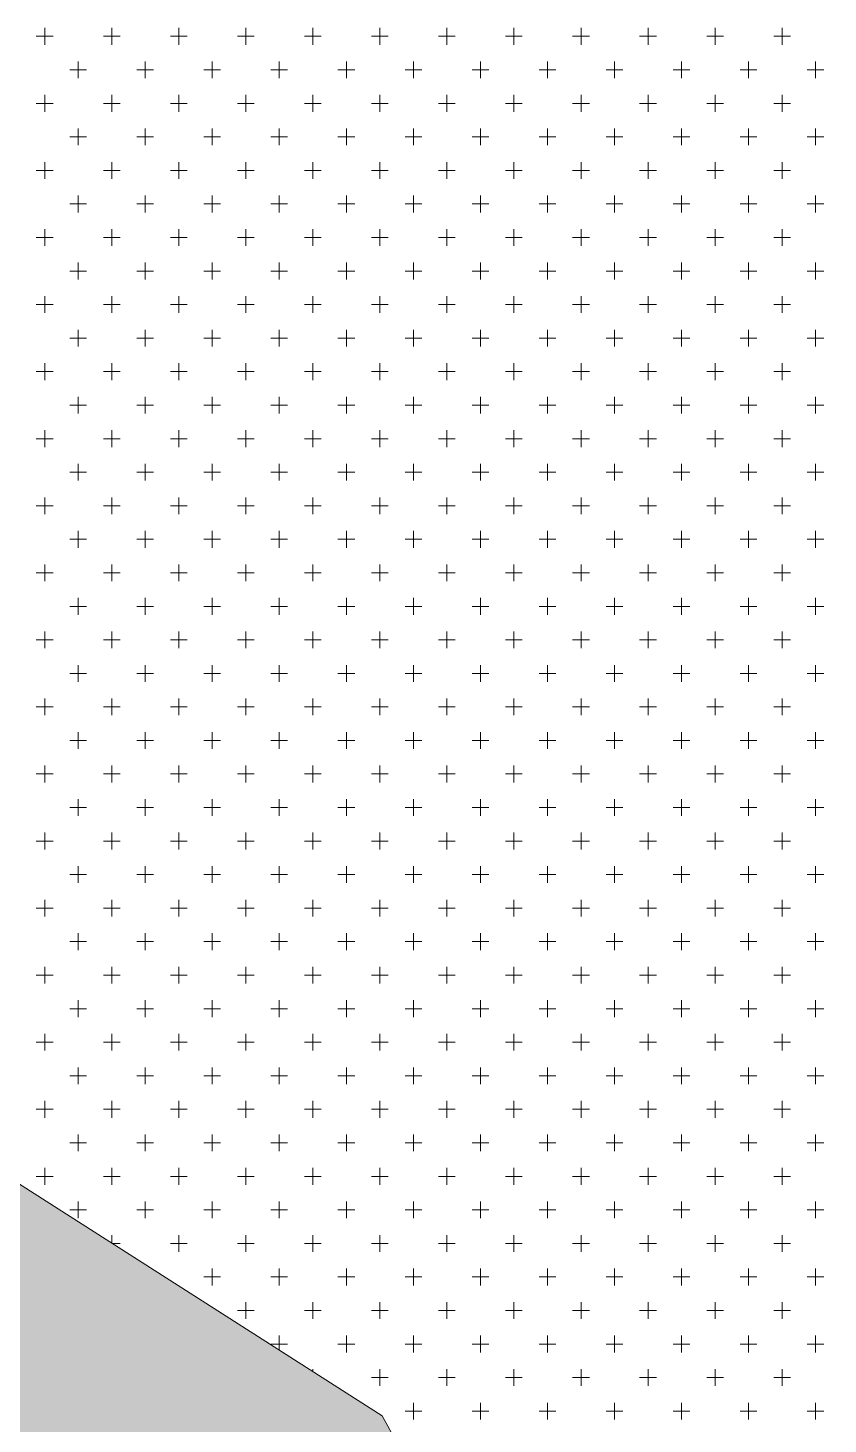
# Model space of a CAD drawing. Header units: metres. Extents: x 476631 to 477421, y 4483749 to 4484052.
# Drawn here: x 477079.15 to 477094.31, y 4483897.95 to 4483924.39 of the extents above; entities that cross this region are included whole.
import ezdxf

# ---------------------------------------------------------------- set-up
doc = ezdxf.new("R2010")
doc.units = ezdxf.units.M
doc.layers.add('M2', color=1, linetype='Continuous', lineweight=25)
doc.layers.add('PL_SAĞLIK', color=150, linetype='Continuous', lineweight=0)

msp = doc.modelspace()

# ---------------------------------------------------------------- hatches: boundary and pattern name
at = {"layer": 'M2', "true_color": 0x636466}
h = msp.add_hatch(color=251, dxfattribs=at)
h.dxf.hatch_style = 1
h.paths.add_polyline_path([(477085.863, 4483898.107), (477069.294, 4483908.685), (477059.816, 4483899.8), (477060.732, 4483897.862), (477067.557, 4483895.559), (477070.319, 4483896.168), (477078.309, 4483891.066), (477086.191, 4483876.57), (477094.387, 4483882.428), (477094.387, 4483882.428), (477094.387, 4483882.428)])

# ---------------------------------------------------------------- linework, layer by layer
at = {"layer": 'PL_SAĞLIK', "linetype": 'Continuous'}
for p, q in [((477079.469, 4483924.071), (477079.469, 4483924.389)), ((477080.739, 4483924.071), (477080.739, 4483924.389)), ((477082.009, 4483924.071), (477082.009, 4483924.389)), ((477083.279, 4483924.071), (477083.279, 4483924.389)), ((477084.549, 4483924.071), (477084.549, 4483924.389)), ((477085.819, 4483924.071), (477085.819, 4483924.389)), ((477087.089, 4483924.071), (477087.089, 4483924.389)), ((477088.359, 4483924.071), (477088.359, 4483924.389)), ((477089.629, 4483924.071), (477089.629, 4483924.389)), ((477090.899, 4483924.071), (477090.899, 4483924.389)), ((477092.169, 4483924.071), (477092.169, 4483924.389)), ((477093.439, 4483924.071), (477093.439, 4483924.389)), ((477079.31, 4483924.23), (477079.627, 4483924.23)), ((477080.58, 4483924.23), (477080.897, 4483924.23)), ((477081.85, 4483924.23), (477082.167, 4483924.23)), ((477083.12, 4483924.23), (477083.437, 4483924.23)), ((477084.39, 4483924.23), (477084.707, 4483924.23)), ((477085.66, 4483924.23), (477085.977, 4483924.23)), ((477086.93, 4483924.23), (477087.247, 4483924.23)), ((477088.2, 4483924.23), (477088.517, 4483924.23)), ((477089.47, 4483924.23), (477089.787, 4483924.23)), ((477090.74, 4483924.23), (477091.057, 4483924.23)), ((477092.01, 4483924.23), (477092.327, 4483924.23)), ((477093.28, 4483924.23), (477093.597, 4483924.23)), ((477079.945, 4483923.595), (477080.262, 4483923.595)), ((477080.104, 4483923.436), (477080.104, 4483923.754)), ((477081.215, 4483923.595), (477081.532, 4483923.595)), ((477081.374, 4483923.436), (477081.374, 4483923.754)), ((477082.485, 4483923.595), (477082.802, 4483923.595)), ((477082.644, 4483923.436), (477082.644, 4483923.754)), ((477083.755, 4483923.595), (477084.072, 4483923.595)), ((477083.914, 4483923.436), (477083.914, 4483923.754)), ((477085.025, 4483923.595), (477085.342, 4483923.595)), ((477085.184, 4483923.436), (477085.184, 4483923.754)), ((477086.295, 4483923.595), (477086.612, 4483923.595)), ((477086.454, 4483923.436), (477086.454, 4483923.754)), ((477087.565, 4483923.595), (477087.882, 4483923.595)), ((477087.724, 4483923.436), (477087.724, 4483923.754)), ((477088.835, 4483923.595), (477089.152, 4483923.595)), ((477088.994, 4483923.436), (477088.994, 4483923.754)), ((477090.105, 4483923.595), (477090.422, 4483923.595)), ((477090.264, 4483923.436), (477090.264, 4483923.754)), ((477091.375, 4483923.595), (477091.692, 4483923.595)), ((477091.534, 4483923.436), (477091.534, 4483923.754)), ((477092.645, 4483923.595), (477092.962, 4483923.595)), ((477092.804, 4483923.436), (477092.804, 4483923.754)), ((477093.915, 4483923.595), (477094.232, 4483923.595)), ((477094.074, 4483923.436), (477094.074, 4483923.754)), ((477079.469, 4483922.801), (477079.469, 4483923.119)), ((477080.739, 4483922.801), (477080.739, 4483923.119)), ((477082.009, 4483922.801), (477082.009, 4483923.119)), ((477083.279, 4483922.801), (477083.279, 4483923.119)), ((477084.549, 4483922.801), (477084.549, 4483923.119)), ((477085.819, 4483922.801), (477085.819, 4483923.119)), ((477087.089, 4483922.801), (477087.089, 4483923.119)), ((477088.359, 4483922.801), (477088.359, 4483923.119)), ((477089.629, 4483922.801), (477089.629, 4483923.119)), ((477090.899, 4483922.801), (477090.899, 4483923.119)), ((477092.169, 4483922.801), (477092.169, 4483923.119)), ((477093.439, 4483922.801), (477093.439, 4483923.119)), ((477079.31, 4483922.96), (477079.627, 4483922.96)), ((477080.58, 4483922.96), (477080.897, 4483922.96)), ((477081.85, 4483922.96), (477082.167, 4483922.96)), ((477083.12, 4483922.96), (477083.437, 4483922.96)), ((477084.39, 4483922.96), (477084.707, 4483922.96)), ((477085.66, 4483922.96), (477085.977, 4483922.96)), ((477086.93, 4483922.96), (477087.247, 4483922.96)), ((477088.2, 4483922.96), (477088.517, 4483922.96)), ((477089.47, 4483922.96), (477089.787, 4483922.96)), ((477090.74, 4483922.96), (477091.057, 4483922.96)), ((477092.01, 4483922.96), (477092.327, 4483922.96)), ((477093.28, 4483922.96), (477093.597, 4483922.96)), ((477080.104, 4483922.166), (477080.104, 4483922.484)), ((477081.374, 4483922.166), (477081.374, 4483922.484)), ((477082.644, 4483922.166), (477082.644, 4483922.484)), ((477083.914, 4483922.166), (477083.914, 4483922.484)), ((477085.184, 4483922.166), (477085.184, 4483922.484)), ((477086.454, 4483922.166), (477086.454, 4483922.484)), ((477087.724, 4483922.166), (477087.724, 4483922.484)), ((477088.994, 4483922.166), (477088.994, 4483922.484)), ((477090.264, 4483922.166), (477090.264, 4483922.484)), ((477091.534, 4483922.166), (477091.534, 4483922.484)), ((477092.804, 4483922.166), (477092.804, 4483922.484)), ((477094.074, 4483922.166), (477094.074, 4483922.484)), ((477079.945, 4483922.325), (477080.262, 4483922.325)), ((477081.215, 4483922.325), (477081.532, 4483922.325)), ((477082.485, 4483922.325), (477082.802, 4483922.325)), ((477083.755, 4483922.325), (477084.072, 4483922.325)), ((477085.025, 4483922.325), (477085.342, 4483922.325)), ((477086.295, 4483922.325), (477086.612, 4483922.325)), ((477087.565, 4483922.325), (477087.882, 4483922.325)), ((477088.835, 4483922.325), (477089.152, 4483922.325)), ((477090.105, 4483922.325), (477090.422, 4483922.325)), ((477091.375, 4483922.325), (477091.692, 4483922.325)), ((477092.645, 4483922.325), (477092.962, 4483922.325)), ((477093.915, 4483922.325), (477094.232, 4483922.325)), ((477079.31, 4483921.69), (477079.627, 4483921.69)), ((477079.469, 4483921.531), (477079.469, 4483921.849)), ((477080.58, 4483921.69), (477080.897, 4483921.69)), ((477080.739, 4483921.531), (477080.739, 4483921.849)), ((477081.85, 4483921.69), (477082.167, 4483921.69)), ((477082.009, 4483921.531), (477082.009, 4483921.849)), ((477083.12, 4483921.69), (477083.437, 4483921.69)), ((477083.279, 4483921.531), (477083.279, 4483921.849)), ((477084.39, 4483921.69), (477084.707, 4483921.69)), ((477084.549, 4483921.531), (477084.549, 4483921.849)), ((477085.66, 4483921.69), (477085.977, 4483921.69)), ((477085.819, 4483921.531), (477085.819, 4483921.849)), ((477086.93, 4483921.69), (477087.247, 4483921.69)), ((477087.089, 4483921.531), (477087.089, 4483921.849)), ((477088.2, 4483921.69), (477088.517, 4483921.69)), ((477088.359, 4483921.531), (477088.359, 4483921.849)), ((477089.47, 4483921.69), (477089.787, 4483921.69)), ((477089.629, 4483921.531), (477089.629, 4483921.849)), ((477090.74, 4483921.69), (477091.057, 4483921.69)), ((477090.899, 4483921.531), (477090.899, 4483921.849)), ((477092.01, 4483921.69), (477092.327, 4483921.69)), ((477092.169, 4483921.531), (477092.169, 4483921.849)), ((477093.28, 4483921.69), (477093.597, 4483921.69)), ((477093.439, 4483921.531), (477093.439, 4483921.849)), ((477080.104, 4483920.896), (477080.104, 4483921.214)), ((477081.374, 4483920.896), (477081.374, 4483921.214)), ((477082.644, 4483920.896), (477082.644, 4483921.214)), ((477083.914, 4483920.896), (477083.914, 4483921.214)), ((477085.184, 4483920.896), (477085.184, 4483921.214)), ((477086.454, 4483920.896), (477086.454, 4483921.214)), ((477087.724, 4483920.896), (477087.724, 4483921.214)), ((477088.994, 4483920.896), (477088.994, 4483921.214)), ((477090.264, 4483920.896), (477090.264, 4483921.214)), ((477091.534, 4483920.896), (477091.534, 4483921.214)), ((477092.804, 4483920.896), (477092.804, 4483921.214)), ((477094.074, 4483920.896), (477094.074, 4483921.214)), ((477079.945, 4483921.055), (477080.262, 4483921.055)), ((477081.215, 4483921.055), (477081.532, 4483921.055)), ((477082.485, 4483921.055), (477082.802, 4483921.055)), ((477083.755, 4483921.055), (477084.072, 4483921.055)), ((477085.025, 4483921.055), (477085.342, 4483921.055)), ((477086.295, 4483921.055), (477086.612, 4483921.055)), ((477087.565, 4483921.055), (477087.882, 4483921.055)), ((477088.835, 4483921.055), (477089.152, 4483921.055)), ((477090.105, 4483921.055), (477090.422, 4483921.055)), ((477091.375, 4483921.055), (477091.692, 4483921.055)), ((477092.645, 4483921.055), (477092.962, 4483921.055)), ((477093.915, 4483921.055), (477094.232, 4483921.055)), ((477079.31, 4483920.42), (477079.627, 4483920.42)), ((477079.469, 4483920.261), (477079.469, 4483920.579)), ((477080.58, 4483920.42), (477080.897, 4483920.42)), ((477080.739, 4483920.261), (477080.739, 4483920.579)), ((477081.85, 4483920.42), (477082.167, 4483920.42)), ((477082.009, 4483920.261), (477082.009, 4483920.579)), ((477083.12, 4483920.42), (477083.437, 4483920.42)), ((477083.279, 4483920.261), (477083.279, 4483920.579)), ((477084.39, 4483920.42), (477084.707, 4483920.42)), ((477084.549, 4483920.261), (477084.549, 4483920.579)), ((477085.66, 4483920.42), (477085.977, 4483920.42)), ((477085.819, 4483920.261), (477085.819, 4483920.579)), ((477086.93, 4483920.42), (477087.247, 4483920.42)), ((477087.089, 4483920.261), (477087.089, 4483920.579)), ((477088.2, 4483920.42), (477088.517, 4483920.42)), ((477088.359, 4483920.261), (477088.359, 4483920.579)), ((477089.47, 4483920.42), (477089.787, 4483920.42)), ((477089.629, 4483920.261), (477089.629, 4483920.579)), ((477090.74, 4483920.42), (477091.057, 4483920.42)), ((477090.899, 4483920.261), (477090.899, 4483920.579)), ((477092.01, 4483920.42), (477092.327, 4483920.42)), ((477092.169, 4483920.261), (477092.169, 4483920.579)), ((477093.28, 4483920.42), (477093.597, 4483920.42)), ((477093.439, 4483920.261), (477093.439, 4483920.579)), ((477080.104, 4483919.626), (477080.104, 4483919.944)), ((477081.374, 4483919.626), (477081.374, 4483919.944)), ((477082.644, 4483919.626), (477082.644, 4483919.944)), ((477083.914, 4483919.626), (477083.914, 4483919.944)), ((477085.184, 4483919.626), (477085.184, 4483919.944)), ((477086.454, 4483919.626), (477086.454, 4483919.944)), ((477087.724, 4483919.626), (477087.724, 4483919.944)), ((477088.994, 4483919.626), (477088.994, 4483919.944)), ((477090.264, 4483919.626), (477090.264, 4483919.944)), ((477091.534, 4483919.626), (477091.534, 4483919.944)), ((477092.804, 4483919.626), (477092.804, 4483919.944)), ((477094.074, 4483919.626), (477094.074, 4483919.944)), ((477079.945, 4483919.785), (477080.262, 4483919.785)), ((477081.215, 4483919.785), (477081.532, 4483919.785)), ((477082.485, 4483919.785), (477082.802, 4483919.785)), ((477083.755, 4483919.785), (477084.072, 4483919.785)), ((477085.025, 4483919.785), (477085.342, 4483919.785)), ((477086.295, 4483919.785), (477086.612, 4483919.785)), ((477087.565, 4483919.785), (477087.882, 4483919.785)), ((477088.835, 4483919.785), (477089.152, 4483919.785)), ((477090.105, 4483919.785), (477090.422, 4483919.785)), ((477091.375, 4483919.785), (477091.692, 4483919.785)), ((477092.645, 4483919.785), (477092.962, 4483919.785)), ((477093.915, 4483919.785), (477094.232, 4483919.785)), ((477079.469, 4483918.991), (477079.469, 4483919.309)), ((477080.739, 4483918.991), (477080.739, 4483919.309)), ((477082.009, 4483918.991), (477082.009, 4483919.309)), ((477083.279, 4483918.991), (477083.279, 4483919.309)), ((477084.549, 4483918.991), (477084.549, 4483919.309)), ((477085.819, 4483918.991), (477085.819, 4483919.309)), ((477087.089, 4483918.991), (477087.089, 4483919.309)), ((477088.359, 4483918.991), (477088.359, 4483919.309)), ((477089.629, 4483918.991), (477089.629, 4483919.309)), ((477090.899, 4483918.991), (477090.899, 4483919.309)), ((477092.169, 4483918.991), (477092.169, 4483919.309)), ((477093.439, 4483918.991), (477093.439, 4483919.309)), ((477079.31, 4483919.15), (477079.627, 4483919.15)), ((477080.58, 4483919.15), (477080.897, 4483919.15)), ((477081.85, 4483919.15), (477082.167, 4483919.15)), ((477083.12, 4483919.15), (477083.437, 4483919.15)), ((477084.39, 4483919.15), (477084.707, 4483919.15)), ((477085.66, 4483919.15), (477085.977, 4483919.15)), ((477086.93, 4483919.15), (477087.247, 4483919.15)), ((477088.2, 4483919.15), (477088.517, 4483919.15)), ((477089.47, 4483919.15), (477089.787, 4483919.15)), ((477090.74, 4483919.15), (477091.057, 4483919.15)), ((477092.01, 4483919.15), (477092.327, 4483919.15)), ((477093.28, 4483919.15), (477093.597, 4483919.15)), ((477079.945, 4483918.515), (477080.262, 4483918.515)), ((477080.104, 4483918.356), (477080.104, 4483918.674)), ((477081.215, 4483918.515), (477081.532, 4483918.515)), ((477081.374, 4483918.356), (477081.374, 4483918.674)), ((477082.485, 4483918.515), (477082.802, 4483918.515)), ((477082.644, 4483918.356), (477082.644, 4483918.674)), ((477083.755, 4483918.515), (477084.072, 4483918.515)), ((477083.914, 4483918.356), (477083.914, 4483918.674)), ((477085.025, 4483918.515), (477085.342, 4483918.515)), ((477085.184, 4483918.356), (477085.184, 4483918.674)), ((477086.295, 4483918.515), (477086.612, 4483918.515)), ((477086.454, 4483918.356), (477086.454, 4483918.674)), ((477087.565, 4483918.515), (477087.882, 4483918.515)), ((477087.724, 4483918.356), (477087.724, 4483918.674)), ((477088.835, 4483918.515), (477089.152, 4483918.515)), ((477088.994, 4483918.356), (477088.994, 4483918.674)), ((477090.105, 4483918.515), (477090.422, 4483918.515)), ((477090.264, 4483918.356), (477090.264, 4483918.674)), ((477091.375, 4483918.515), (477091.692, 4483918.515)), ((477091.534, 4483918.356), (477091.534, 4483918.674)), ((477092.645, 4483918.515), (477092.962, 4483918.515)), ((477092.804, 4483918.356), (477092.804, 4483918.674)), ((477093.915, 4483918.515), (477094.232, 4483918.515)), ((477094.074, 4483918.356), (477094.074, 4483918.674)), ((477079.469, 4483917.721), (477079.469, 4483918.039)), ((477080.739, 4483917.721), (477080.739, 4483918.039)), ((477082.009, 4483917.721), (477082.009, 4483918.039)), ((477083.279, 4483917.721), (477083.279, 4483918.039)), ((477084.549, 4483917.721), (477084.549, 4483918.039)), ((477085.819, 4483917.721), (477085.819, 4483918.039)), ((477087.089, 4483917.721), (477087.089, 4483918.039)), ((477088.359, 4483917.721), (477088.359, 4483918.039)), ((477089.629, 4483917.721), (477089.629, 4483918.039)), ((477090.899, 4483917.721), (477090.899, 4483918.039)), ((477092.169, 4483917.721), (477092.169, 4483918.039)), ((477093.439, 4483917.721), (477093.439, 4483918.039)), ((477079.31, 4483917.88), (477079.627, 4483917.88)), ((477080.58, 4483917.88), (477080.897, 4483917.88)), ((477081.85, 4483917.88), (477082.167, 4483917.88)), ((477083.12, 4483917.88), (477083.437, 4483917.88)), ((477084.39, 4483917.88), (477084.707, 4483917.88)), ((477085.66, 4483917.88), (477085.977, 4483917.88)), ((477086.93, 4483917.88), (477087.247, 4483917.88)), ((477088.2, 4483917.88), (477088.517, 4483917.88)), ((477089.47, 4483917.88), (477089.787, 4483917.88)), ((477090.74, 4483917.88), (477091.057, 4483917.88)), ((477092.01, 4483917.88), (477092.327, 4483917.88)), ((477093.28, 4483917.88), (477093.597, 4483917.88)), ((477079.945, 4483917.245), (477080.262, 4483917.245)), ((477080.104, 4483917.086), (477080.104, 4483917.404)), ((477081.215, 4483917.245), (477081.532, 4483917.245)), ((477081.374, 4483917.086), (477081.374, 4483917.404)), ((477082.485, 4483917.245), (477082.802, 4483917.245)), ((477082.644, 4483917.086), (477082.644, 4483917.404)), ((477083.755, 4483917.245), (477084.072, 4483917.245)), ((477083.914, 4483917.086), (477083.914, 4483917.404)), ((477085.025, 4483917.245), (477085.342, 4483917.245)), ((477085.184, 4483917.086), (477085.184, 4483917.404)), ((477086.295, 4483917.245), (477086.612, 4483917.245)), ((477086.454, 4483917.086), (477086.454, 4483917.404)), ((477087.565, 4483917.245), (477087.882, 4483917.245)), ((477087.724, 4483917.086), (477087.724, 4483917.404)), ((477088.835, 4483917.245), (477089.152, 4483917.245)), ((477088.994, 4483917.086), (477088.994, 4483917.404)), ((477090.105, 4483917.245), (477090.422, 4483917.245)), ((477090.264, 4483917.086), (477090.264, 4483917.404)), ((477091.375, 4483917.245), (477091.692, 4483917.245)), ((477091.534, 4483917.086), (477091.534, 4483917.404)), ((477092.645, 4483917.245), (477092.962, 4483917.245)), ((477092.804, 4483917.086), (477092.804, 4483917.404)), ((477093.915, 4483917.245), (477094.232, 4483917.245)), ((477094.074, 4483917.086), (477094.074, 4483917.404)), ((477079.469, 4483916.451), (477079.469, 4483916.769)), ((477080.739, 4483916.451), (477080.739, 4483916.769)), ((477082.009, 4483916.451), (477082.009, 4483916.769)), ((477083.279, 4483916.451), (477083.279, 4483916.769)), ((477084.549, 4483916.451), (477084.549, 4483916.769)), ((477085.819, 4483916.451), (477085.819, 4483916.769)), ((477087.089, 4483916.451), (477087.089, 4483916.769)), ((477088.359, 4483916.451), (477088.359, 4483916.769)), ((477089.629, 4483916.451), (477089.629, 4483916.769)), ((477090.899, 4483916.451), (477090.899, 4483916.769)), ((477092.169, 4483916.451), (477092.169, 4483916.769)), ((477093.439, 4483916.451), (477093.439, 4483916.769)), ((477079.31, 4483916.61), (477079.627, 4483916.61)), ((477080.58, 4483916.61), (477080.897, 4483916.61)), ((477081.85, 4483916.61), (477082.167, 4483916.61)), ((477083.12, 4483916.61), (477083.437, 4483916.61)), ((477084.39, 4483916.61), (477084.707, 4483916.61)), ((477085.66, 4483916.61), (477085.977, 4483916.61)), ((477086.93, 4483916.61), (477087.247, 4483916.61)), ((477088.2, 4483916.61), (477088.517, 4483916.61)), ((477089.47, 4483916.61), (477089.787, 4483916.61)), ((477090.74, 4483916.61), (477091.057, 4483916.61)), ((477092.01, 4483916.61), (477092.327, 4483916.61)), ((477093.28, 4483916.61), (477093.597, 4483916.61)), ((477080.104, 4483915.816), (477080.104, 4483916.134)), ((477081.374, 4483915.816), (477081.374, 4483916.134)), ((477082.644, 4483915.816), (477082.644, 4483916.134)), ((477083.914, 4483915.816), (477083.914, 4483916.134)), ((477085.184, 4483915.816), (477085.184, 4483916.134)), ((477086.454, 4483915.816), (477086.454, 4483916.134)), ((477087.724, 4483915.816), (477087.724, 4483916.134)), ((477088.994, 4483915.816), (477088.994, 4483916.134)), ((477090.264, 4483915.816), (477090.264, 4483916.134)), ((477091.534, 4483915.816), (477091.534, 4483916.134)), ((477092.804, 4483915.816), (477092.804, 4483916.134)), ((477094.074, 4483915.816), (477094.074, 4483916.134)), ((477079.945, 4483915.975), (477080.262, 4483915.975)), ((477081.215, 4483915.975), (477081.532, 4483915.975)), ((477082.485, 4483915.975), (477082.802, 4483915.975)), ((477083.755, 4483915.975), (477084.072, 4483915.975)), ((477085.025, 4483915.975), (477085.342, 4483915.975)), ((477086.295, 4483915.975), (477086.612, 4483915.975)), ((477087.565, 4483915.975), (477087.882, 4483915.975)), ((477088.835, 4483915.975), (477089.152, 4483915.975)), ((477090.105, 4483915.975), (477090.422, 4483915.975)), ((477091.375, 4483915.975), (477091.692, 4483915.975)), ((477092.645, 4483915.975), (477092.962, 4483915.975)), ((477093.915, 4483915.975), (477094.232, 4483915.975)), ((477079.31, 4483915.34), (477079.627, 4483915.34)), ((477079.469, 4483915.181), (477079.469, 4483915.499)), ((477080.58, 4483915.34), (477080.897, 4483915.34)), ((477080.739, 4483915.181), (477080.739, 4483915.499)), ((477081.85, 4483915.34), (477082.167, 4483915.34)), ((477082.009, 4483915.181), (477082.009, 4483915.499)), ((477083.12, 4483915.34), (477083.437, 4483915.34)), ((477083.279, 4483915.181), (477083.279, 4483915.499)), ((477084.39, 4483915.34), (477084.707, 4483915.34)), ((477084.549, 4483915.181), (477084.549, 4483915.499)), ((477085.66, 4483915.34), (477085.977, 4483915.34)), ((477085.819, 4483915.181), (477085.819, 4483915.499)), ((477086.93, 4483915.34), (477087.247, 4483915.34)), ((477087.089, 4483915.181), (477087.089, 4483915.499)), ((477088.2, 4483915.34), (477088.517, 4483915.34)), ((477088.359, 4483915.181), (477088.359, 4483915.499)), ((477089.47, 4483915.34), (477089.787, 4483915.34)), ((477089.629, 4483915.181), (477089.629, 4483915.499)), ((477090.74, 4483915.34), (477091.057, 4483915.34)), ((477090.899, 4483915.181), (477090.899, 4483915.499)), ((477092.01, 4483915.34), (477092.327, 4483915.34)), ((477092.169, 4483915.181), (477092.169, 4483915.499)), ((477093.28, 4483915.34), (477093.597, 4483915.34)), ((477093.439, 4483915.181), (477093.439, 4483915.499)), ((477080.104, 4483914.546), (477080.104, 4483914.864)), ((477081.374, 4483914.546), (477081.374, 4483914.864)), ((477082.644, 4483914.546), (477082.644, 4483914.864)), ((477083.914, 4483914.546), (477083.914, 4483914.864)), ((477085.184, 4483914.546), (477085.184, 4483914.864)), ((477086.454, 4483914.546), (477086.454, 4483914.864)), ((477087.724, 4483914.546), (477087.724, 4483914.864)), ((477088.994, 4483914.546), (477088.994, 4483914.864)), ((477090.264, 4483914.546), (477090.264, 4483914.864)), ((477091.534, 4483914.546), (477091.534, 4483914.864)), ((477092.804, 4483914.546), (477092.804, 4483914.864)), ((477094.074, 4483914.546), (477094.074, 4483914.864)), ((477079.945, 4483914.705), (477080.262, 4483914.705)), ((477081.215, 4483914.705), (477081.532, 4483914.705)), ((477082.485, 4483914.705), (477082.802, 4483914.705)), ((477083.755, 4483914.705), (477084.072, 4483914.705)), ((477085.025, 4483914.705), (477085.342, 4483914.705)), ((477086.295, 4483914.705), (477086.612, 4483914.705)), ((477087.565, 4483914.705), (477087.882, 4483914.705)), ((477088.835, 4483914.705), (477089.152, 4483914.705)), ((477090.105, 4483914.705), (477090.422, 4483914.705)), ((477091.375, 4483914.705), (477091.692, 4483914.705)), ((477092.645, 4483914.705), (477092.962, 4483914.705)), ((477093.915, 4483914.705), (477094.232, 4483914.705)), ((477079.31, 4483914.07), (477079.627, 4483914.07)), ((477079.469, 4483913.911), (477079.469, 4483914.229)), ((477080.58, 4483914.07), (477080.897, 4483914.07)), ((477080.739, 4483913.911), (477080.739, 4483914.229)), ((477081.85, 4483914.07), (477082.167, 4483914.07)), ((477082.009, 4483913.911), (477082.009, 4483914.229)), ((477083.12, 4483914.07), (477083.437, 4483914.07)), ((477083.279, 4483913.911), (477083.279, 4483914.229)), ((477084.39, 4483914.07), (477084.707, 4483914.07)), ((477084.549, 4483913.911), (477084.549, 4483914.229)), ((477085.66, 4483914.07), (477085.977, 4483914.07)), ((477085.819, 4483913.911), (477085.819, 4483914.229)), ((477086.93, 4483914.07), (477087.247, 4483914.07)), ((477087.089, 4483913.911), (477087.089, 4483914.229)), ((477088.2, 4483914.07), (477088.517, 4483914.07)), ((477088.359, 4483913.911), (477088.359, 4483914.229)), ((477089.47, 4483914.07), (477089.787, 4483914.07)), ((477089.629, 4483913.911), (477089.629, 4483914.229)), ((477090.74, 4483914.07), (477091.057, 4483914.07)), ((477090.899, 4483913.911), (477090.899, 4483914.229)), ((477092.01, 4483914.07), (477092.327, 4483914.07)), ((477092.169, 4483913.911), (477092.169, 4483914.229)), ((477093.28, 4483914.07), (477093.597, 4483914.07)), ((477093.439, 4483913.911), (477093.439, 4483914.229)), ((477080.104, 4483913.276), (477080.104, 4483913.594)), ((477081.374, 4483913.276), (477081.374, 4483913.594)), ((477082.644, 4483913.276), (477082.644, 4483913.594)), ((477083.914, 4483913.276), (477083.914, 4483913.594)), ((477085.184, 4483913.276), (477085.184, 4483913.594)), ((477086.454, 4483913.276), (477086.454, 4483913.594)), ((477087.724, 4483913.276), (477087.724, 4483913.594)), ((477088.994, 4483913.276), (477088.994, 4483913.594)), ((477090.264, 4483913.276), (477090.264, 4483913.594)), ((477091.534, 4483913.276), (477091.534, 4483913.594)), ((477092.804, 4483913.276), (477092.804, 4483913.594)), ((477094.074, 4483913.276), (477094.074, 4483913.594)), ((477079.945, 4483913.435), (477080.262, 4483913.435)), ((477081.215, 4483913.435), (477081.532, 4483913.435)), ((477082.485, 4483913.435), (477082.802, 4483913.435)), ((477083.755, 4483913.435), (477084.072, 4483913.435)), ((477085.025, 4483913.435), (477085.342, 4483913.435)), ((477086.295, 4483913.435), (477086.612, 4483913.435)), ((477087.565, 4483913.435), (477087.882, 4483913.435)), ((477088.835, 4483913.435), (477089.152, 4483913.435)), ((477090.105, 4483913.435), (477090.422, 4483913.435)), ((477091.375, 4483913.435), (477091.692, 4483913.435)), ((477092.645, 4483913.435), (477092.962, 4483913.435)), ((477093.915, 4483913.435), (477094.232, 4483913.435)), ((477079.469, 4483912.641), (477079.469, 4483912.959)), ((477080.739, 4483912.641), (477080.739, 4483912.959)), ((477082.009, 4483912.641), (477082.009, 4483912.959)), ((477083.279, 4483912.641), (477083.279, 4483912.959)), ((477084.549, 4483912.641), (477084.549, 4483912.959)), ((477085.819, 4483912.641), (477085.819, 4483912.959)), ((477087.089, 4483912.641), (477087.089, 4483912.959)), ((477088.359, 4483912.641), (477088.359, 4483912.959)), ((477089.629, 4483912.641), (477089.629, 4483912.959)), ((477090.899, 4483912.641), (477090.899, 4483912.959)), ((477092.169, 4483912.641), (477092.169, 4483912.959)), ((477093.439, 4483912.641), (477093.439, 4483912.959)), ((477079.31, 4483912.8), (477079.627, 4483912.8)), ((477080.58, 4483912.8), (477080.897, 4483912.8)), ((477081.85, 4483912.8), (477082.167, 4483912.8)), ((477083.12, 4483912.8), (477083.437, 4483912.8)), ((477084.39, 4483912.8), (477084.707, 4483912.8)), ((477085.66, 4483912.8), (477085.977, 4483912.8)), ((477086.93, 4483912.8), (477087.247, 4483912.8)), ((477088.2, 4483912.8), (477088.517, 4483912.8)), ((477089.47, 4483912.8), (477089.787, 4483912.8)), ((477090.74, 4483912.8), (477091.057, 4483912.8)), ((477092.01, 4483912.8), (477092.327, 4483912.8)), ((477093.28, 4483912.8), (477093.597, 4483912.8)), ((477079.945, 4483912.165), (477080.262, 4483912.165)), ((477080.104, 4483912.006), (477080.104, 4483912.324)), ((477081.215, 4483912.165), (477081.532, 4483912.165)), ((477081.374, 4483912.006), (477081.374, 4483912.324)), ((477082.485, 4483912.165), (477082.802, 4483912.165)), ((477082.644, 4483912.006), (477082.644, 4483912.324)), ((477083.755, 4483912.165), (477084.072, 4483912.165)), ((477083.914, 4483912.006), (477083.914, 4483912.324)), ((477085.025, 4483912.165), (477085.342, 4483912.165)), ((477085.184, 4483912.006), (477085.184, 4483912.324)), ((477086.295, 4483912.165), (477086.612, 4483912.165)), ((477086.454, 4483912.006), (477086.454, 4483912.324)), ((477087.565, 4483912.165), (477087.882, 4483912.165)), ((477087.724, 4483912.006), (477087.724, 4483912.324)), ((477088.835, 4483912.165), (477089.152, 4483912.165)), ((477088.994, 4483912.006), (477088.994, 4483912.324)), ((477090.105, 4483912.165), (477090.422, 4483912.165)), ((477090.264, 4483912.006), (477090.264, 4483912.324)), ((477091.375, 4483912.165), (477091.692, 4483912.165)), ((477091.534, 4483912.006), (477091.534, 4483912.324)), ((477092.645, 4483912.165), (477092.962, 4483912.165)), ((477092.804, 4483912.006), (477092.804, 4483912.324)), ((477093.915, 4483912.165), (477094.232, 4483912.165)), ((477094.074, 4483912.006), (477094.074, 4483912.324)), ((477079.469, 4483911.371), (477079.469, 4483911.689)), ((477080.739, 4483911.371), (477080.739, 4483911.689)), ((477082.009, 4483911.371), (477082.009, 4483911.689)), ((477083.279, 4483911.371), (477083.279, 4483911.689)), ((477084.549, 4483911.371), (477084.549, 4483911.689)), ((477085.819, 4483911.371), (477085.819, 4483911.689)), ((477087.089, 4483911.371), (477087.089, 4483911.689)), ((477088.359, 4483911.371), (477088.359, 4483911.689)), ((477089.629, 4483911.371), (477089.629, 4483911.689)), ((477090.899, 4483911.371), (477090.899, 4483911.689)), ((477092.169, 4483911.371), (477092.169, 4483911.689)), ((477093.439, 4483911.371), (477093.439, 4483911.689)), ((477079.31, 4483911.53), (477079.627, 4483911.53)), ((477080.58, 4483911.53), (477080.897, 4483911.53)), ((477081.85, 4483911.53), (477082.167, 4483911.53)), ((477083.12, 4483911.53), (477083.437, 4483911.53)), ((477084.39, 4483911.53), (477084.707, 4483911.53)), ((477085.66, 4483911.53), (477085.977, 4483911.53)), ((477086.93, 4483911.53), (477087.247, 4483911.53)), ((477088.2, 4483911.53), (477088.517, 4483911.53)), ((477089.47, 4483911.53), (477089.787, 4483911.53)), ((477090.74, 4483911.53), (477091.057, 4483911.53)), ((477092.01, 4483911.53), (477092.327, 4483911.53)), ((477093.28, 4483911.53), (477093.597, 4483911.53)), ((477079.945, 4483910.895), (477080.262, 4483910.895)), ((477080.104, 4483910.736), (477080.104, 4483911.054)), ((477081.215, 4483910.895), (477081.532, 4483910.895)), ((477081.374, 4483910.736), (477081.374, 4483911.054)), ((477082.485, 4483910.895), (477082.802, 4483910.895)), ((477082.644, 4483910.736), (477082.644, 4483911.054)), ((477083.755, 4483910.895), (477084.072, 4483910.895)), ((477083.914, 4483910.736), (477083.914, 4483911.054)), ((477085.025, 4483910.895), (477085.342, 4483910.895)), ((477085.184, 4483910.736), (477085.184, 4483911.054)), ((477086.295, 4483910.895), (477086.612, 4483910.895)), ((477086.454, 4483910.736), (477086.454, 4483911.054)), ((477087.565, 4483910.895), (477087.882, 4483910.895)), ((477087.724, 4483910.736), (477087.724, 4483911.054)), ((477088.835, 4483910.895), (477089.152, 4483910.895)), ((477088.994, 4483910.736), (477088.994, 4483911.054)), ((477090.105, 4483910.895), (477090.422, 4483910.895)), ((477090.264, 4483910.736), (477090.264, 4483911.054)), ((477091.375, 4483910.895), (477091.692, 4483910.895)), ((477091.534, 4483910.736), (477091.534, 4483911.054)), ((477092.645, 4483910.895), (477092.962, 4483910.895)), ((477092.804, 4483910.736), (477092.804, 4483911.054)), ((477093.915, 4483910.895), (477094.232, 4483910.895)), ((477094.074, 4483910.736), (477094.074, 4483911.054)), ((477079.469, 4483910.101), (477079.469, 4483910.419)), ((477080.739, 4483910.101), (477080.739, 4483910.419)), ((477082.009, 4483910.101), (477082.009, 4483910.419)), ((477083.279, 4483910.101), (477083.279, 4483910.419)), ((477084.549, 4483910.101), (477084.549, 4483910.419)), ((477085.819, 4483910.101), (477085.819, 4483910.419)), ((477087.089, 4483910.101), (477087.089, 4483910.419)), ((477088.359, 4483910.101), (477088.359, 4483910.419)), ((477089.629, 4483910.101), (477089.629, 4483910.419)), ((477090.899, 4483910.101), (477090.899, 4483910.419)), ((477092.169, 4483910.101), (477092.169, 4483910.419)), ((477093.439, 4483910.101), (477093.439, 4483910.419)), ((477079.31, 4483910.26), (477079.627, 4483910.26)), ((477080.58, 4483910.26), (477080.897, 4483910.26)), ((477081.85, 4483910.26), (477082.167, 4483910.26)), ((477083.12, 4483910.26), (477083.437, 4483910.26)), ((477084.39, 4483910.26), (477084.707, 4483910.26)), ((477085.66, 4483910.26), (477085.977, 4483910.26)), ((477086.93, 4483910.26), (477087.247, 4483910.26)), ((477088.2, 4483910.26), (477088.517, 4483910.26)), ((477089.47, 4483910.26), (477089.787, 4483910.26)), ((477090.74, 4483910.26), (477091.057, 4483910.26)), ((477092.01, 4483910.26), (477092.327, 4483910.26)), ((477093.28, 4483910.26), (477093.597, 4483910.26)), ((477080.104, 4483909.466), (477080.104, 4483909.784)), ((477081.374, 4483909.466), (477081.374, 4483909.784)), ((477082.644, 4483909.466), (477082.644, 4483909.784)), ((477083.914, 4483909.466), (477083.914, 4483909.784)), ((477085.184, 4483909.466), (477085.184, 4483909.784)), ((477086.454, 4483909.466), (477086.454, 4483909.784)), ((477087.724, 4483909.466), (477087.724, 4483909.784)), ((477088.994, 4483909.466), (477088.994, 4483909.784)), ((477090.264, 4483909.466), (477090.264, 4483909.784)), ((477091.534, 4483909.466), (477091.534, 4483909.784)), ((477092.804, 4483909.466), (477092.804, 4483909.784)), ((477094.074, 4483909.466), (477094.074, 4483909.784)), ((477079.945, 4483909.625), (477080.262, 4483909.625)), ((477081.215, 4483909.625), (477081.532, 4483909.625)), ((477082.485, 4483909.625), (477082.802, 4483909.625)), ((477083.755, 4483909.625), (477084.072, 4483909.625)), ((477085.025, 4483909.625), (477085.342, 4483909.625)), ((477086.295, 4483909.625), (477086.612, 4483909.625)), ((477087.565, 4483909.625), (477087.882, 4483909.625)), ((477088.835, 4483909.625), (477089.152, 4483909.625)), ((477090.105, 4483909.625), (477090.422, 4483909.625)), ((477091.375, 4483909.625), (477091.692, 4483909.625)), ((477092.645, 4483909.625), (477092.962, 4483909.625)), ((477093.915, 4483909.625), (477094.232, 4483909.625)), ((477079.31, 4483908.99), (477079.627, 4483908.99)), ((477079.469, 4483908.831), (477079.469, 4483909.149)), ((477080.58, 4483908.99), (477080.897, 4483908.99)), ((477080.739, 4483908.831), (477080.739, 4483909.149)), ((477081.85, 4483908.99), (477082.167, 4483908.99)), ((477082.009, 4483908.831), (477082.009, 4483909.149)), ((477083.12, 4483908.99), (477083.437, 4483908.99)), ((477083.279, 4483908.831), (477083.279, 4483909.149)), ((477084.39, 4483908.99), (477084.707, 4483908.99)), ((477084.549, 4483908.831), (477084.549, 4483909.149)), ((477085.66, 4483908.99), (477085.977, 4483908.99)), ((477085.819, 4483908.831), (477085.819, 4483909.149)), ((477086.93, 4483908.99), (477087.247, 4483908.99)), ((477087.089, 4483908.831), (477087.089, 4483909.149)), ((477088.2, 4483908.99), (477088.517, 4483908.99)), ((477088.359, 4483908.831), (477088.359, 4483909.149)), ((477089.47, 4483908.99), (477089.787, 4483908.99)), ((477089.629, 4483908.831), (477089.629, 4483909.149)), ((477090.74, 4483908.99), (477091.057, 4483908.99)), ((477090.899, 4483908.831), (477090.899, 4483909.149)), ((477092.01, 4483908.99), (477092.327, 4483908.99)), ((477092.169, 4483908.831), (477092.169, 4483909.149)), ((477093.28, 4483908.99), (477093.597, 4483908.99)), ((477093.439, 4483908.831), (477093.439, 4483909.149)), ((477080.104, 4483908.196), (477080.104, 4483908.514)), ((477081.374, 4483908.196), (477081.374, 4483908.514)), ((477082.644, 4483908.196), (477082.644, 4483908.514)), ((477083.914, 4483908.196), (477083.914, 4483908.514)), ((477085.184, 4483908.196), (477085.184, 4483908.514)), ((477086.454, 4483908.196), (477086.454, 4483908.514)), ((477087.724, 4483908.196), (477087.724, 4483908.514)), ((477088.994, 4483908.196), (477088.994, 4483908.514)), ((477090.264, 4483908.196), (477090.264, 4483908.514)), ((477091.534, 4483908.196), (477091.534, 4483908.514)), ((477092.804, 4483908.196), (477092.804, 4483908.514)), ((477094.074, 4483908.196), (477094.074, 4483908.514)), ((477079.945, 4483908.355), (477080.262, 4483908.355)), ((477081.215, 4483908.355), (477081.532, 4483908.355)), ((477082.485, 4483908.355), (477082.802, 4483908.355)), ((477083.755, 4483908.355), (477084.072, 4483908.355)), ((477085.025, 4483908.355), (477085.342, 4483908.355)), ((477086.295, 4483908.355), (477086.612, 4483908.355)), ((477087.565, 4483908.355), (477087.882, 4483908.355)), ((477088.835, 4483908.355), (477089.152, 4483908.355)), ((477090.105, 4483908.355), (477090.422, 4483908.355)), ((477091.375, 4483908.355), (477091.692, 4483908.355)), ((477092.645, 4483908.355), (477092.962, 4483908.355)), ((477093.915, 4483908.355), (477094.232, 4483908.355)), ((477079.31, 4483907.72), (477079.627, 4483907.72)), ((477079.469, 4483907.561), (477079.469, 4483907.879)), ((477080.58, 4483907.72), (477080.897, 4483907.72)), ((477080.739, 4483907.561), (477080.739, 4483907.879)), ((477081.85, 4483907.72), (477082.167, 4483907.72)), ((477082.009, 4483907.561), (477082.009, 4483907.879)), ((477083.12, 4483907.72), (477083.437, 4483907.72)), ((477083.279, 4483907.561), (477083.279, 4483907.879)), ((477084.39, 4483907.72), (477084.707, 4483907.72)), ((477084.549, 4483907.561), (477084.549, 4483907.879)), ((477085.66, 4483907.72), (477085.977, 4483907.72)), ((477085.819, 4483907.561), (477085.819, 4483907.879)), ((477086.93, 4483907.72), (477087.247, 4483907.72)), ((477087.089, 4483907.561), (477087.089, 4483907.879)), ((477088.2, 4483907.72), (477088.517, 4483907.72)), ((477088.359, 4483907.561), (477088.359, 4483907.879)), ((477089.47, 4483907.72), (477089.787, 4483907.72)), ((477089.629, 4483907.561), (477089.629, 4483907.879)), ((477090.74, 4483907.72), (477091.057, 4483907.72)), ((477090.899, 4483907.561), (477090.899, 4483907.879)), ((477092.01, 4483907.72), (477092.327, 4483907.72)), ((477092.169, 4483907.561), (477092.169, 4483907.879)), ((477093.28, 4483907.72), (477093.597, 4483907.72)), ((477093.439, 4483907.561), (477093.439, 4483907.879)), ((477080.104, 4483906.926), (477080.104, 4483907.244)), ((477081.374, 4483906.926), (477081.374, 4483907.244)), ((477082.644, 4483906.926), (477082.644, 4483907.244)), ((477083.914, 4483906.926), (477083.914, 4483907.244)), ((477085.184, 4483906.926), (477085.184, 4483907.244)), ((477086.454, 4483906.926), (477086.454, 4483907.244)), ((477087.724, 4483906.926), (477087.724, 4483907.244)), ((477088.994, 4483906.926), (477088.994, 4483907.244)), ((477090.264, 4483906.926), (477090.264, 4483907.244)), ((477091.534, 4483906.926), (477091.534, 4483907.244)), ((477092.804, 4483906.926), (477092.804, 4483907.244)), ((477094.074, 4483906.926), (477094.074, 4483907.244)), ((477079.945, 4483907.085), (477080.262, 4483907.085)), ((477081.215, 4483907.085), (477081.532, 4483907.085)), ((477082.485, 4483907.085), (477082.802, 4483907.085)), ((477083.755, 4483907.085), (477084.072, 4483907.085)), ((477085.025, 4483907.085), (477085.342, 4483907.085)), ((477086.295, 4483907.085), (477086.612, 4483907.085)), ((477087.565, 4483907.085), (477087.882, 4483907.085)), ((477088.835, 4483907.085), (477089.152, 4483907.085)), ((477090.105, 4483907.085), (477090.422, 4483907.085)), ((477091.375, 4483907.085), (477091.692, 4483907.085)), ((477092.645, 4483907.085), (477092.962, 4483907.085)), ((477093.915, 4483907.085), (477094.232, 4483907.085)), ((477079.469, 4483906.291), (477079.469, 4483906.609)), ((477080.739, 4483906.291), (477080.739, 4483906.609)), ((477082.009, 4483906.291), (477082.009, 4483906.609)), ((477083.279, 4483906.291), (477083.279, 4483906.609)), ((477084.549, 4483906.291), (477084.549, 4483906.609)), ((477085.819, 4483906.291), (477085.819, 4483906.609)), ((477087.089, 4483906.291), (477087.089, 4483906.609)), ((477088.359, 4483906.291), (477088.359, 4483906.609)), ((477089.629, 4483906.291), (477089.629, 4483906.609)), ((477090.899, 4483906.291), (477090.899, 4483906.609)), ((477092.169, 4483906.291), (477092.169, 4483906.609)), ((477093.439, 4483906.291), (477093.439, 4483906.609)), ((477079.31, 4483906.45), (477079.627, 4483906.45)), ((477080.58, 4483906.45), (477080.897, 4483906.45)), ((477081.85, 4483906.45), (477082.167, 4483906.45)), ((477083.12, 4483906.45), (477083.437, 4483906.45)), ((477084.39, 4483906.45), (477084.707, 4483906.45)), ((477085.66, 4483906.45), (477085.977, 4483906.45)), ((477086.93, 4483906.45), (477087.247, 4483906.45)), ((477088.2, 4483906.45), (477088.517, 4483906.45)), ((477089.47, 4483906.45), (477089.787, 4483906.45)), ((477090.74, 4483906.45), (477091.057, 4483906.45)), ((477092.01, 4483906.45), (477092.327, 4483906.45)), ((477093.28, 4483906.45), (477093.597, 4483906.45)), ((477079.945, 4483905.815), (477080.262, 4483905.815)), ((477080.104, 4483905.656), (477080.104, 4483905.974)), ((477081.215, 4483905.815), (477081.532, 4483905.815)), ((477081.374, 4483905.656), (477081.374, 4483905.974)), ((477082.485, 4483905.815), (477082.802, 4483905.815)), ((477082.644, 4483905.656), (477082.644, 4483905.974)), ((477083.755, 4483905.815), (477084.072, 4483905.815)), ((477083.914, 4483905.656), (477083.914, 4483905.974)), ((477085.025, 4483905.815), (477085.342, 4483905.815)), ((477085.184, 4483905.656), (477085.184, 4483905.974)), ((477086.295, 4483905.815), (477086.612, 4483905.815)), ((477086.454, 4483905.656), (477086.454, 4483905.974)), ((477087.565, 4483905.815), (477087.882, 4483905.815)), ((477087.724, 4483905.656), (477087.724, 4483905.974)), ((477088.835, 4483905.815), (477089.152, 4483905.815)), ((477088.994, 4483905.656), (477088.994, 4483905.974)), ((477090.105, 4483905.815), (477090.422, 4483905.815)), ((477090.264, 4483905.656), (477090.264, 4483905.974)), ((477091.375, 4483905.815), (477091.692, 4483905.815)), ((477091.534, 4483905.656), (477091.534, 4483905.974)), ((477092.645, 4483905.815), (477092.962, 4483905.815)), ((477092.804, 4483905.656), (477092.804, 4483905.974)), ((477093.915, 4483905.815), (477094.232, 4483905.815)), ((477094.074, 4483905.656), (477094.074, 4483905.974)), ((477079.469, 4483905.021), (477079.469, 4483905.339)), ((477080.739, 4483905.021), (477080.739, 4483905.339)), ((477082.009, 4483905.021), (477082.009, 4483905.339)), ((477083.279, 4483905.021), (477083.279, 4483905.339)), ((477084.549, 4483905.021), (477084.549, 4483905.339)), ((477085.819, 4483905.021), (477085.819, 4483905.339)), ((477087.089, 4483905.021), (477087.089, 4483905.339)), ((477088.359, 4483905.021), (477088.359, 4483905.339)), ((477089.629, 4483905.021), (477089.629, 4483905.339)), ((477090.899, 4483905.021), (477090.899, 4483905.339)), ((477092.169, 4483905.021), (477092.169, 4483905.339)), ((477093.439, 4483905.021), (477093.439, 4483905.339)), ((477079.31, 4483905.18), (477079.627, 4483905.18)), ((477080.58, 4483905.18), (477080.897, 4483905.18)), ((477081.85, 4483905.18), (477082.167, 4483905.18)), ((477083.12, 4483905.18), (477083.437, 4483905.18)), ((477084.39, 4483905.18), (477084.707, 4483905.18)), ((477085.66, 4483905.18), (477085.977, 4483905.18)), ((477086.93, 4483905.18), (477087.247, 4483905.18)), ((477088.2, 4483905.18), (477088.517, 4483905.18)), ((477089.47, 4483905.18), (477089.787, 4483905.18)), ((477090.74, 4483905.18), (477091.057, 4483905.18)), ((477092.01, 4483905.18), (477092.327, 4483905.18)), ((477093.28, 4483905.18), (477093.597, 4483905.18)), ((477079.945, 4483904.545), (477080.262, 4483904.545)), ((477080.104, 4483904.386), (477080.104, 4483904.704)), ((477081.215, 4483904.545), (477081.532, 4483904.545)), ((477081.374, 4483904.386), (477081.374, 4483904.704)), ((477082.485, 4483904.545), (477082.802, 4483904.545)), ((477082.644, 4483904.386), (477082.644, 4483904.704)), ((477083.755, 4483904.545), (477084.072, 4483904.545)), ((477083.914, 4483904.386), (477083.914, 4483904.704)), ((477085.025, 4483904.545), (477085.342, 4483904.545)), ((477085.184, 4483904.386), (477085.184, 4483904.704)), ((477086.295, 4483904.545), (477086.612, 4483904.545)), ((477086.454, 4483904.386), (477086.454, 4483904.704)), ((477087.565, 4483904.545), (477087.882, 4483904.545)), ((477087.724, 4483904.386), (477087.724, 4483904.704)), ((477088.835, 4483904.545), (477089.152, 4483904.545)), ((477088.994, 4483904.386), (477088.994, 4483904.704)), ((477090.105, 4483904.545), (477090.422, 4483904.545)), ((477090.264, 4483904.386), (477090.264, 4483904.704)), ((477091.375, 4483904.545), (477091.692, 4483904.545)), ((477091.534, 4483904.386), (477091.534, 4483904.704)), ((477092.645, 4483904.545), (477092.962, 4483904.545)), ((477092.804, 4483904.386), (477092.804, 4483904.704)), ((477093.915, 4483904.545), (477094.232, 4483904.545)), ((477094.074, 4483904.386), (477094.074, 4483904.704)), ((477079.469, 4483903.751), (477079.469, 4483904.069)), ((477080.739, 4483903.751), (477080.739, 4483904.069)), ((477082.009, 4483903.751), (477082.009, 4483904.069)), ((477083.279, 4483903.751), (477083.279, 4483904.069)), ((477084.549, 4483903.751), (477084.549, 4483904.069)), ((477085.819, 4483903.751), (477085.819, 4483904.069)), ((477087.089, 4483903.751), (477087.089, 4483904.069)), ((477088.359, 4483903.751), (477088.359, 4483904.069)), ((477089.629, 4483903.751), (477089.629, 4483904.069)), ((477090.899, 4483903.751), (477090.899, 4483904.069)), ((477092.169, 4483903.751), (477092.169, 4483904.069)), ((477093.439, 4483903.751), (477093.439, 4483904.069)), ((477079.31, 4483903.91), (477079.627, 4483903.91)), ((477080.58, 4483903.91), (477080.897, 4483903.91)), ((477081.85, 4483903.91), (477082.167, 4483903.91)), ((477083.12, 4483903.91), (477083.437, 4483903.91)), ((477084.39, 4483903.91), (477084.707, 4483903.91)), ((477085.66, 4483903.91), (477085.977, 4483903.91)), ((477086.93, 4483903.91), (477087.247, 4483903.91)), ((477088.2, 4483903.91), (477088.517, 4483903.91)), ((477089.47, 4483903.91), (477089.787, 4483903.91)), ((477090.74, 4483903.91), (477091.057, 4483903.91)), ((477092.01, 4483903.91), (477092.327, 4483903.91)), ((477093.28, 4483903.91), (477093.597, 4483903.91)), ((477080.104, 4483903.116), (477080.104, 4483903.434)), ((477081.374, 4483903.116), (477081.374, 4483903.434)), ((477082.644, 4483903.116), (477082.644, 4483903.434)), ((477083.914, 4483903.116), (477083.914, 4483903.434)), ((477085.184, 4483903.116), (477085.184, 4483903.434)), ((477086.454, 4483903.116), (477086.454, 4483903.434)), ((477087.724, 4483903.116), (477087.724, 4483903.434)), ((477088.994, 4483903.116), (477088.994, 4483903.434)), ((477090.264, 4483903.116), (477090.264, 4483903.434)), ((477091.534, 4483903.116), (477091.534, 4483903.434)), ((477092.804, 4483903.116), (477092.804, 4483903.434)), ((477094.074, 4483903.116), (477094.074, 4483903.434)), ((477079.945, 4483903.275), (477080.262, 4483903.275)), ((477081.215, 4483903.275), (477081.532, 4483903.275)), ((477082.485, 4483903.275), (477082.802, 4483903.275)), ((477083.755, 4483903.275), (477084.072, 4483903.275)), ((477085.025, 4483903.275), (477085.342, 4483903.275)), ((477086.295, 4483903.275), (477086.612, 4483903.275)), ((477087.565, 4483903.275), (477087.882, 4483903.275)), ((477088.835, 4483903.275), (477089.152, 4483903.275)), ((477090.105, 4483903.275), (477090.422, 4483903.275)), ((477091.375, 4483903.275), (477091.692, 4483903.275)), ((477092.645, 4483903.275), (477092.962, 4483903.275)), ((477093.915, 4483903.275), (477094.232, 4483903.275)), ((477079.31, 4483902.64), (477079.627, 4483902.64)), ((477079.469, 4483902.481), (477079.469, 4483902.799)), ((477080.58, 4483902.64), (477080.897, 4483902.64)), ((477080.739, 4483902.481), (477080.739, 4483902.799)), ((477081.85, 4483902.64), (477082.167, 4483902.64)), ((477082.009, 4483902.481), (477082.009, 4483902.799)), ((477083.12, 4483902.64), (477083.437, 4483902.64)), ((477083.279, 4483902.481), (477083.279, 4483902.799)), ((477084.39, 4483902.64), (477084.707, 4483902.64)), ((477084.549, 4483902.481), (477084.549, 4483902.799)), ((477085.66, 4483902.64), (477085.977, 4483902.64)), ((477085.819, 4483902.481), (477085.819, 4483902.799)), ((477086.93, 4483902.64), (477087.247, 4483902.64)), ((477087.089, 4483902.481), (477087.089, 4483902.799)), ((477088.2, 4483902.64), (477088.517, 4483902.64)), ((477088.359, 4483902.481), (477088.359, 4483902.799)), ((477089.47, 4483902.64), (477089.787, 4483902.64)), ((477089.629, 4483902.481), (477089.629, 4483902.799)), ((477090.74, 4483902.64), (477091.057, 4483902.64)), ((477090.899, 4483902.481), (477090.899, 4483902.799)), ((477092.01, 4483902.64), (477092.327, 4483902.64)), ((477092.169, 4483902.481), (477092.169, 4483902.799)), ((477093.28, 4483902.64), (477093.597, 4483902.64)), ((477093.439, 4483902.481), (477093.439, 4483902.799)), ((477080.104, 4483901.846), (477080.104, 4483902.164)), ((477081.374, 4483901.846), (477081.374, 4483902.164)), ((477082.644, 4483901.846), (477082.644, 4483902.164)), ((477083.914, 4483901.846), (477083.914, 4483902.164)), ((477085.184, 4483901.846), (477085.184, 4483902.164)), ((477086.454, 4483901.846), (477086.454, 4483902.164)), ((477087.724, 4483901.846), (477087.724, 4483902.164)), ((477088.994, 4483901.846), (477088.994, 4483902.164)), ((477090.264, 4483901.846), (477090.264, 4483902.164)), ((477091.534, 4483901.846), (477091.534, 4483902.164)), ((477092.804, 4483901.846), (477092.804, 4483902.164)), ((477094.074, 4483901.846), (477094.074, 4483902.164)), ((477079.945, 4483902.005), (477080.262, 4483902.005)), ((477081.215, 4483902.005), (477081.532, 4483902.005)), ((477082.485, 4483902.005), (477082.802, 4483902.005)), ((477083.755, 4483902.005), (477084.072, 4483902.005)), ((477085.025, 4483902.005), (477085.342, 4483902.005)), ((477086.295, 4483902.005), (477086.612, 4483902.005)), ((477087.565, 4483902.005), (477087.882, 4483902.005)), ((477088.835, 4483902.005), (477089.152, 4483902.005)), ((477090.105, 4483902.005), (477090.422, 4483902.005)), ((477091.375, 4483902.005), (477091.692, 4483902.005)), ((477092.645, 4483902.005), (477092.962, 4483902.005)), ((477093.915, 4483902.005), (477094.232, 4483902.005)), ((477080.739, 4483901.378), (477080.739, 4483901.529)), ((477080.752, 4483901.37), (477080.897, 4483901.37)), ((477081.85, 4483901.37), (477082.167, 4483901.37)), ((477082.009, 4483901.211), (477082.009, 4483901.529)), ((477083.12, 4483901.37), (477083.437, 4483901.37)), ((477083.279, 4483901.211), (477083.279, 4483901.529)), ((477084.39, 4483901.37), (477084.707, 4483901.37)), ((477084.549, 4483901.211), (477084.549, 4483901.529)), ((477085.66, 4483901.37), (477085.977, 4483901.37)), ((477085.819, 4483901.211), (477085.819, 4483901.529)), ((477086.93, 4483901.37), (477087.247, 4483901.37)), ((477087.089, 4483901.211), (477087.089, 4483901.529)), ((477088.2, 4483901.37), (477088.517, 4483901.37)), ((477088.359, 4483901.211), (477088.359, 4483901.529)), ((477089.47, 4483901.37), (477089.787, 4483901.37)), ((477089.629, 4483901.211), (477089.629, 4483901.529)), ((477090.74, 4483901.37), (477091.057, 4483901.37)), ((477090.899, 4483901.211), (477090.899, 4483901.529)), ((477092.01, 4483901.37), (477092.327, 4483901.37)), ((477092.169, 4483901.211), (477092.169, 4483901.529)), ((477093.28, 4483901.37), (477093.597, 4483901.37)), ((477093.439, 4483901.211), (477093.439, 4483901.529)), ((477082.644, 4483900.576), (477082.644, 4483900.894)), ((477083.914, 4483900.576), (477083.914, 4483900.894)), ((477085.184, 4483900.576), (477085.184, 4483900.894)), ((477086.454, 4483900.576), (477086.454, 4483900.894)), ((477087.724, 4483900.576), (477087.724, 4483900.894)), ((477088.994, 4483900.576), (477088.994, 4483900.894)), ((477090.264, 4483900.576), (477090.264, 4483900.894)), ((477091.534, 4483900.576), (477091.534, 4483900.894)), ((477092.804, 4483900.576), (477092.804, 4483900.894)), ((477094.074, 4483900.576), (477094.074, 4483900.894)), ((477082.485, 4483900.735), (477082.802, 4483900.735)), ((477083.755, 4483900.735), (477084.072, 4483900.735)), ((477085.025, 4483900.735), (477085.342, 4483900.735)), ((477086.295, 4483900.735), (477086.612, 4483900.735)), ((477087.565, 4483900.735), (477087.882, 4483900.735)), ((477088.835, 4483900.735), (477089.152, 4483900.735)), ((477090.105, 4483900.735), (477090.422, 4483900.735)), ((477091.375, 4483900.735), (477091.692, 4483900.735)), ((477092.645, 4483900.735), (477092.962, 4483900.735)), ((477093.915, 4483900.735), (477094.232, 4483900.735)), ((477083.279, 4483899.941), (477083.279, 4483900.259)), ((477084.549, 4483899.941), (477084.549, 4483900.259)), ((477085.819, 4483899.941), (477085.819, 4483900.259)), ((477087.089, 4483899.941), (477087.089, 4483900.259)), ((477088.359, 4483899.941), (477088.359, 4483900.259)), ((477089.629, 4483899.941), (477089.629, 4483900.259)), ((477090.899, 4483899.941), (477090.899, 4483900.259)), ((477092.169, 4483899.941), (477092.169, 4483900.259)), ((477093.439, 4483899.941), (477093.439, 4483900.259)), ((477083.12, 4483900.1), (477083.437, 4483900.1)), ((477084.39, 4483900.1), (477084.707, 4483900.1)), ((477085.66, 4483900.1), (477085.977, 4483900.1)), ((477086.93, 4483900.1), (477087.247, 4483900.1)), ((477088.2, 4483900.1), (477088.517, 4483900.1)), ((477089.47, 4483900.1), (477089.787, 4483900.1)), ((477090.74, 4483900.1), (477091.057, 4483900.1)), ((477092.01, 4483900.1), (477092.327, 4483900.1)), ((477093.28, 4483900.1), (477093.597, 4483900.1)), ((477083.755, 4483899.465), (477084.072, 4483899.465)), ((477083.914, 4483899.351), (477083.914, 4483899.624)), ((477085.025, 4483899.465), (477085.342, 4483899.465)), ((477085.184, 4483899.306), (477085.184, 4483899.624)), ((477086.295, 4483899.465), (477086.612, 4483899.465)), ((477086.454, 4483899.306), (477086.454, 4483899.624)), ((477087.565, 4483899.465), (477087.882, 4483899.465)), ((477087.724, 4483899.306), (477087.724, 4483899.624)), ((477088.835, 4483899.465), (477089.152, 4483899.465)), ((477088.994, 4483899.306), (477088.994, 4483899.624)), ((477090.105, 4483899.465), (477090.422, 4483899.465)), ((477090.264, 4483899.306), (477090.264, 4483899.624)), ((477091.375, 4483899.465), (477091.692, 4483899.465)), ((477091.534, 4483899.306), (477091.534, 4483899.624)), ((477092.645, 4483899.465), (477092.962, 4483899.465)), ((477092.804, 4483899.306), (477092.804, 4483899.624)), ((477093.915, 4483899.465), (477094.232, 4483899.465)), ((477094.074, 4483899.306), (477094.074, 4483899.624)), ((477084.549, 4483898.946), (477084.549, 4483898.989)), ((477085.819, 4483898.671), (477085.819, 4483898.989)), ((477087.089, 4483898.671), (477087.089, 4483898.989)), ((477088.359, 4483898.671), (477088.359, 4483898.989)), ((477089.629, 4483898.671), (477089.629, 4483898.989)), ((477090.899, 4483898.671), (477090.899, 4483898.989)), ((477092.169, 4483898.671), (477092.169, 4483898.989)), ((477093.439, 4483898.671), (477093.439, 4483898.989)), ((477085.66, 4483898.83), (477085.977, 4483898.83)), ((477086.93, 4483898.83), (477087.247, 4483898.83)), ((477088.2, 4483898.83), (477088.517, 4483898.83)), ((477089.47, 4483898.83), (477089.787, 4483898.83)), ((477090.74, 4483898.83), (477091.057, 4483898.83)), ((477092.01, 4483898.83), (477092.327, 4483898.83)), ((477093.28, 4483898.83), (477093.597, 4483898.83)), ((477086.295, 4483898.195), (477086.612, 4483898.195)), ((477086.454, 4483898.036), (477086.454, 4483898.354)), ((477087.565, 4483898.195), (477087.882, 4483898.195)), ((477087.724, 4483898.036), (477087.724, 4483898.354)), ((477088.835, 4483898.195), (477089.152, 4483898.195)), ((477088.994, 4483898.036), (477088.994, 4483898.354)), ((477090.105, 4483898.195), (477090.422, 4483898.195)), ((477090.264, 4483898.036), (477090.264, 4483898.354)), ((477091.375, 4483898.195), (477091.692, 4483898.195)), ((477091.534, 4483898.036), (477091.534, 4483898.354)), ((477092.645, 4483898.195), (477092.962, 4483898.195)), ((477092.804, 4483898.036), (477092.804, 4483898.354)), ((477093.915, 4483898.195), (477094.232, 4483898.195)), ((477094.074, 4483898.036), (477094.074, 4483898.354))]:
    msp.add_line(p, q, dxfattribs=at)
at = {"layer": 'PL_SAĞLIK'}
for p, q in [((477085.863, 4483898.107), (477069.294, 4483908.685)), ((477094.387, 4483882.428), (477085.863, 4483898.107))]:
    msp.add_line(p, q, dxfattribs=at)

doc.saveas('drawing.dxf')
